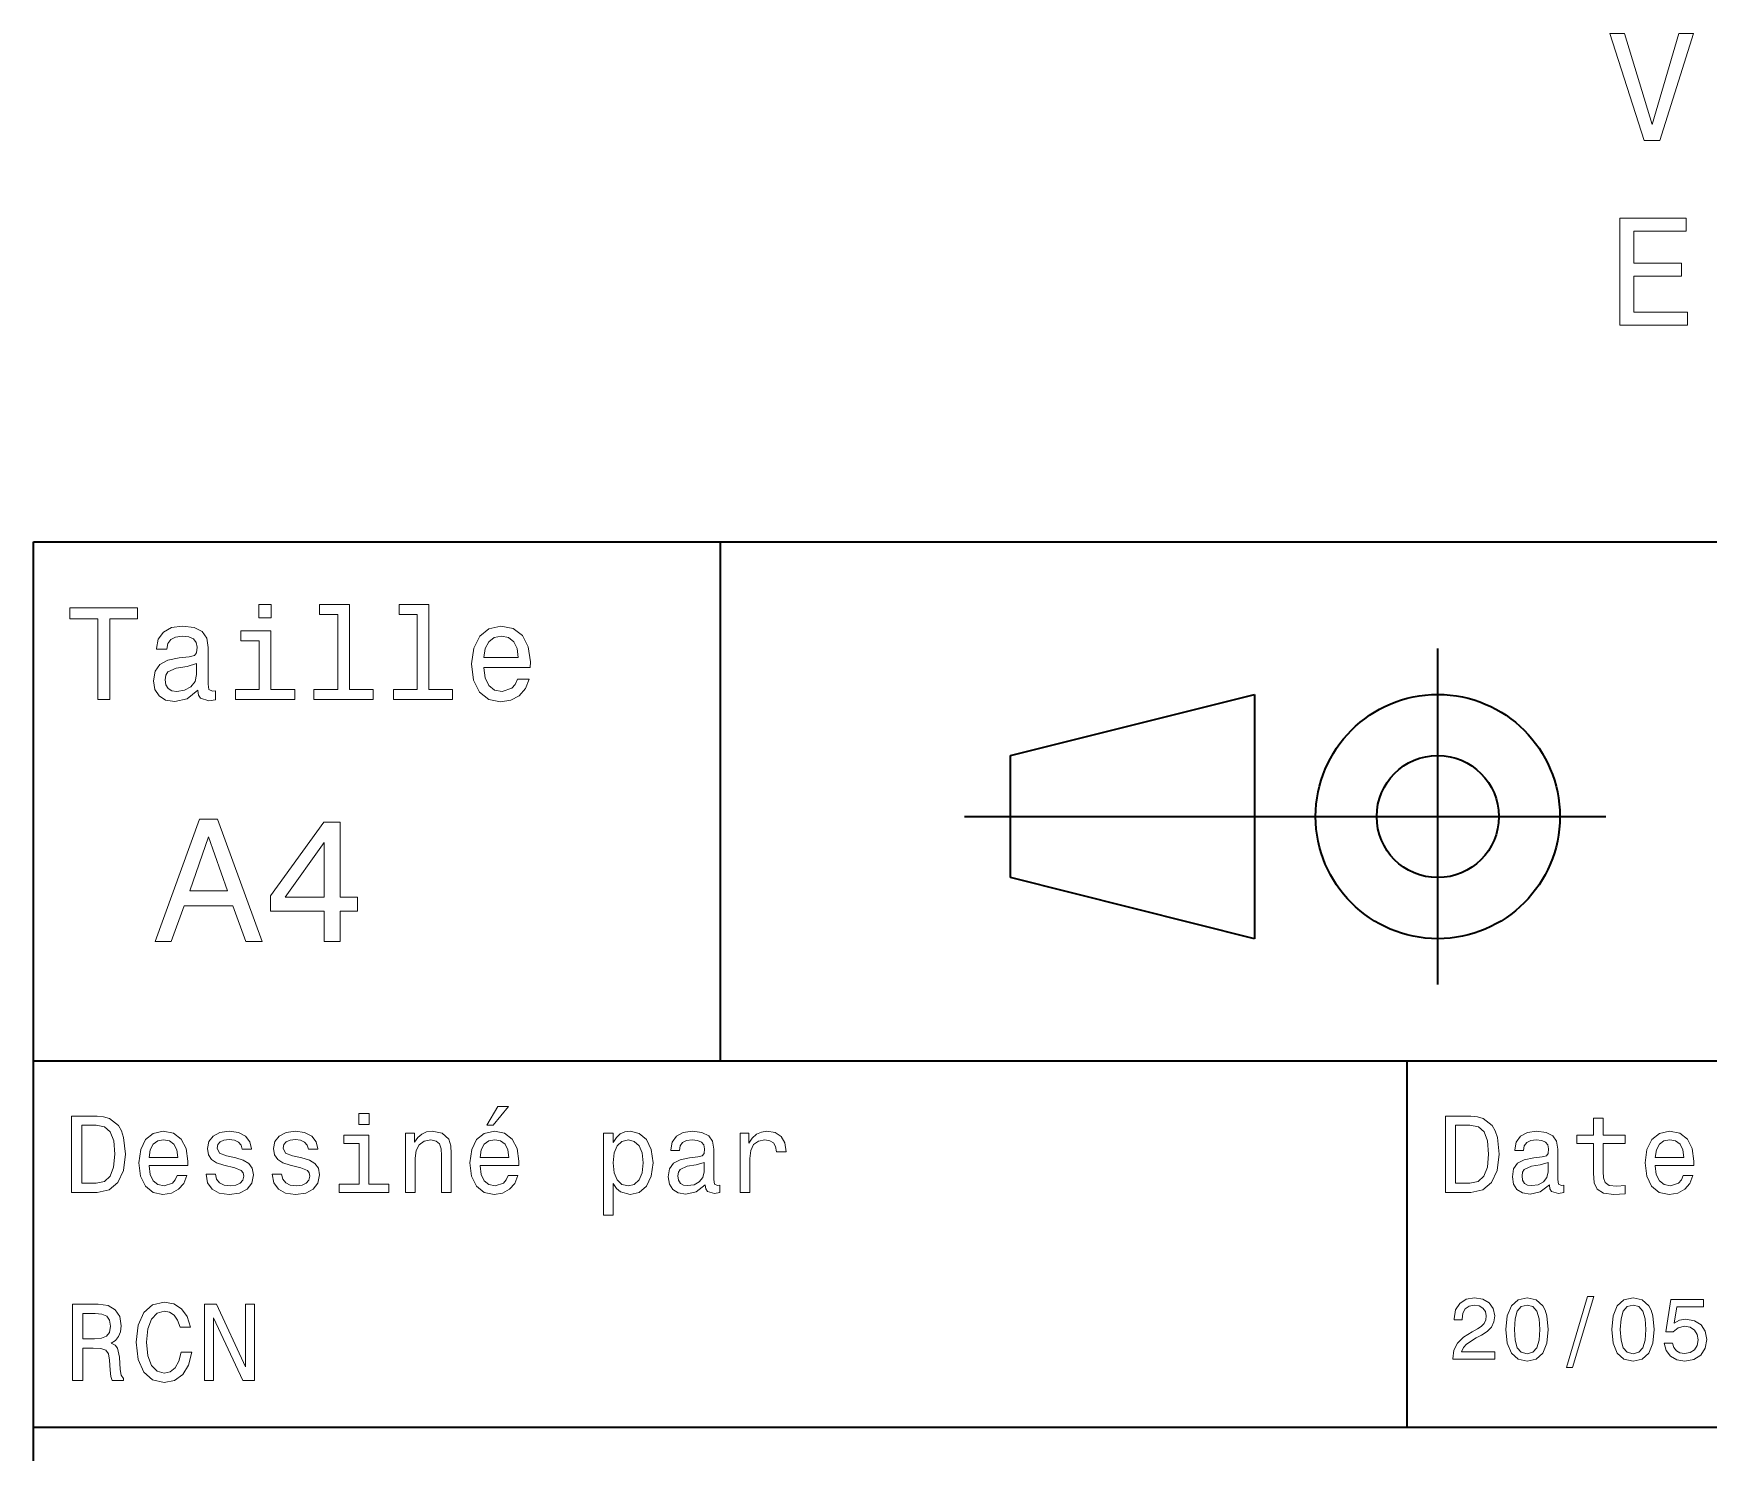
# Model space of a CAD drawing. Extents: x 0 to 297, y 0 to 210.
# Drawn here: x 97 to 151.9, y 40.2 to 86.6 of the extents above; entities that cross this region are included whole.
import ezdxf

# ---------------------------------------------------------------- set-up
doc = ezdxf.new("R2010")
doc.units = 0

msp = doc.modelspace()

# ---------------------------------------------------------------- linework, layer by layer
at = {"color": 7, "lineweight": 35}
for p, q in [((97, 10), (97, 70)), ((97, 70), (287, 70)), ((127.5, 61), (148.5, 61)), ((97, 53), (162, 53)), ((97, 41), (162, 41))]:
    msp.add_line(p, q, dxfattribs=at)
at = {"color": 7, "lineweight": 35, "ltscale": 0.425}
msp.add_line((119.5, 53), (119.5, 70), dxfattribs=at)
at = {"color": 7, "lineweight": 35, "ltscale": 0.275}
msp.add_line((143, 55.5), (143, 66.5), dxfattribs=at)
at = {"color": 7, "lineweight": 35, "ltscale": 0.206155}
for p, q in [((129, 63), (137, 65)), ((137, 57), (129, 59))]:
    msp.add_line(p, q, dxfattribs=at)
at = {"color": 7, "lineweight": 35, "ltscale": 0.2}
msp.add_line((137, 65), (137, 57), dxfattribs=at)
at = {"color": 7, "lineweight": 35, "ltscale": 0.1}
msp.add_line((129, 59), (129, 63), dxfattribs=at)
at = {"color": 7, "lineweight": 35, "ltscale": 0.3}
msp.add_line((142, 41), (142, 53), dxfattribs=at)
at = {"color": 7, "lineweight": 13}
for points in [[(150.895538, 86.64843), (150.018005, 83.667885), (149.11528, 86.64843), (148.636169, 86.64843), (149.765854, 83.143387), (150.270172, 83.143387), (151.374634, 86.64843)], [(148.958939, 77.096558), (151.177948, 77.096558), (151.177948, 77.520187), (149.422913, 77.520187), (149.422913, 78.705345), (150.986313, 78.705345), (150.986313, 79.123932), (149.422913, 79.123932), (149.422913, 80.172928), (151.137604, 80.172928), (151.137604, 80.596558), (148.958939, 80.596558)], [(99.102303, 64.837173), (99.5, 64.837173), (99.5, 67.47406), (100.407784, 67.47406), (100.407784, 67.837173), (98.190201, 67.837173), (98.190201, 67.47406), (99.102303, 67.47406)], [(104.786743, 67.940918), (104.384727, 67.940918), (104.384727, 67.508644), (104.786743, 67.508644)], [(106.969742, 67.621033), (106.969742, 65.157059), (106.187317, 65.157059), (106.187317, 64.837173), (108.128242, 64.837173), (108.128242, 65.157059), (107.350143, 65.157059), (107.350143, 67.940918), (106.373199, 67.940918), (106.373199, 67.621033)], [(109.572044, 67.621033), (109.572044, 65.157059), (108.789627, 65.157059), (108.789627, 64.837173), (110.730545, 64.837173), (110.730545, 65.157059), (109.952454, 65.157059), (109.952454, 67.940918), (108.975502, 67.940918), (108.975502, 67.621033)], [(102.387611, 65.139771), (102.387611, 65.126801), (102.409225, 64.979828), (102.47406, 64.876076), (102.746399, 64.793945), (102.958214, 64.828529), (102.958214, 65.122475), (102.867432, 65.109505), (102.746399, 65.165703), (102.724785, 65.338615), (102.724785, 66.540344), (102.672913, 66.84726), (102.521614, 67.0634), (102.257927, 67.193085), (101.886169, 67.240631), (101.523056, 67.188759), (101.255043, 67.041786), (101.086456, 66.812675), (101.030258, 66.510086), (101.030258, 66.484146), (101.371758, 66.484146), (101.402016, 66.665703), (101.497116, 66.795387), (101.65274, 66.873199), (101.873199, 66.903458), (102.085014, 66.881844), (102.236313, 66.817001), (102.327087, 66.704605), (102.357346, 66.548988), (102.340057, 66.367432), (102.270897, 66.276657), (102.097984, 66.233429), (101.773773, 66.198845), (101.402016, 66.121033), (101.138329, 65.982704), (100.982712, 65.766571), (100.935158, 65.446686), (100.978386, 65.161385), (101.112389, 64.949562), (101.328529, 64.815559), (101.626801, 64.768013), (102.028816, 64.858788)], [(104.773773, 65.157059), (104.773773, 67.080688), (103.796829, 67.080688), (103.796829, 66.756485), (104.393372, 66.756485), (104.393372, 65.157059), (103.615273, 65.157059), (103.615273, 64.837173), (105.560516, 64.837173), (105.560516, 65.157059)], [(111.750717, 65.887604), (113.272339, 65.887604), (113.276657, 66.064842), (113.207497, 66.561958), (113.017288, 66.933716), (112.714699, 67.158501), (112.312683, 67.240631), (111.919312, 67.154175), (111.616714, 66.912102), (111.422188, 66.51873), (111.353027, 66), (111.41787, 65.4683), (111.612396, 65.079247), (111.91066, 64.837173), (112.299713, 64.755043), (112.636887, 64.811234), (112.913544, 64.958214), (113.116714, 65.191643), (113.233429, 65.502876), (112.857346, 65.502876), (112.779541, 65.329971), (112.667145, 65.200287), (112.34726, 65.096542), (112.100868, 65.144089), (111.914986, 65.295387), (111.793945, 65.541786), (111.750717, 65.874634)], [(111.750717, 66.207489), (111.798271, 66.50576), (111.914986, 66.726219), (112.092216, 66.860229), (112.325653, 66.907776), (112.554756, 66.860229), (112.731987, 66.726219), (112.840057, 66.50576), (112.878967, 66.207489)], [(102.344383, 65.649857), (102.292511, 65.425072), (102.154182, 65.252159), (101.946686, 65.139771), (101.691643, 65.100861), (101.527374, 65.122475), (101.41066, 65.191643), (101.337173, 65.312675), (101.315559, 65.481262), (101.332855, 65.632561), (101.402016, 65.740631), (101.678673, 65.861671), (102.028816, 65.913544), (102.344383, 66.017288)], [(100.982712, 56.9049), (101.51297, 56.9049), (101.933716, 58.080692), (103.530258, 58.080692), (103.951012, 56.9049), (104.492798, 56.9049), (103.028816, 60.910664), (102.440926, 60.910664)], [(106.521614, 56.9049), (107.040344, 56.9049), (107.040344, 57.896255), (107.610954, 57.896255), (107.610954, 58.357349), (107.040344, 58.357349), (107.040344, 60.818443), (106.515854, 60.818443), (104.763687, 58.403458), (104.763687, 57.896255), (106.521614, 57.896255)], [(102.118156, 58.570606), (102.734871, 60.334293), (103.351585, 58.570606)], [(105.247841, 58.357349), (106.521614, 60.149857), (106.521614, 58.357349)], [(99.080688, 51.190563), (98.248558, 51.190563), (98.248558, 48.690563), (99.080688, 48.690563), (99.473343, 48.769814), (99.765129, 49.011169), (99.945244, 49.40382), (100.010086, 49.940563), (99.952446, 50.488113), (99.880402, 50.70425), (99.779541, 50.877163), (99.487755, 51.111313), (99.296829, 51.168949)], [(107.992798, 51.27702), (107.657784, 51.27702), (107.657784, 50.916786), (107.992798, 50.916786)], [(111.84726, 50.88797), (112.059799, 50.88797), (112.560516, 51.500362), (112.207489, 51.500362)], [(144.080688, 51.190563), (143.248566, 51.190563), (143.248566, 48.690563), (144.080688, 48.690563), (144.473343, 48.769814), (144.765137, 49.011169), (144.945251, 49.40382), (145.010086, 49.940563), (144.952454, 50.488113), (144.880402, 50.70425), (144.779541, 50.877163), (144.487747, 51.111313), (144.296829, 51.168949)], [(148.100861, 50.289986), (148.100861, 49.320965), (148.122482, 49.007565), (148.223343, 48.791428), (148.425079, 48.665348), (148.767288, 48.62212), (149.141937, 48.640129), (149.141937, 48.913906), (148.868149, 48.892292), (148.619598, 48.921112), (148.486313, 49.011169), (148.42868, 49.162464), (148.417862, 49.375), (148.417862, 50.289986), (149.141937, 50.289986), (149.141937, 50.560158), (148.417862, 50.560158), (148.417862, 51.125721), (148.100861, 51.125721), (148.100861, 50.560158), (147.553314, 50.560158), (147.553314, 50.289986)], [(99.055473, 50.891571), (99.329254, 50.837536), (99.516571, 50.671829), (99.628242, 50.376442), (99.664268, 49.940563), (99.624641, 49.519093), (99.51297, 49.223705), (99.322044, 49.047192), (99.055473, 48.989555), (98.583572, 48.989555), (98.583572, 50.891571)], [(100.784584, 49.565922), (102.052597, 49.565922), (102.056198, 49.713619), (101.998558, 50.127884), (101.840057, 50.437683), (101.587898, 50.625), (101.252884, 50.693443), (100.925072, 50.621399), (100.672913, 50.41967), (100.510803, 50.091862), (100.453171, 49.659584), (100.507202, 49.216499), (100.669312, 48.892292), (100.91787, 48.690563), (101.242073, 48.62212), (101.523056, 48.668949), (101.753601, 48.791428), (101.922913, 48.98595), (102.020172, 49.245319), (101.706772, 49.245319), (101.64193, 49.101227), (101.548271, 48.993156), (101.2817, 48.9067), (101.07637, 48.946327), (100.921471, 49.072407), (100.820602, 49.27774), (100.784584, 49.555115)], [(103.623199, 49.818085), (103.317001, 49.890129), (103.090057, 49.972984), (103.014412, 50.142292), (103.036026, 50.261169), (103.111671, 50.347622), (103.234146, 50.401657), (103.41066, 50.423271), (103.579971, 50.401657), (103.713257, 50.336815), (103.799713, 50.239555), (103.835732, 50.109871), (104.145531, 50.109871), (104.145531, 50.117077), (104.091499, 50.351227), (103.943802, 50.534943), (103.713257, 50.650219), (103.41066, 50.693443), (103.104469, 50.650219), (102.881126, 50.531342), (102.740631, 50.354828), (102.697403, 50.131485), (102.729828, 49.915348), (102.830688, 49.76405), (102.996399, 49.655983), (103.237755, 49.580334), (103.590775, 49.493877), (103.806915, 49.40382), (103.864555, 49.331772), (103.886169, 49.223705), (103.853745, 49.09042), (103.767288, 48.989555), (103.626801, 48.924713), (103.439484, 48.903099), (103.241356, 48.924713), (103.09726, 49.000362), (103, 49.122841), (102.960373, 49.292149), (102.654175, 49.292149), (102.704613, 49.003963), (102.852303, 48.795029), (103.086456, 48.668949), (103.41066, 48.62212), (103.749283, 48.668949), (103.997841, 48.795029), (104.149139, 48.996758), (104.203171, 49.259727), (104.163544, 49.486671), (104.051872, 49.641571), (103.868156, 49.742435)], [(105.791786, 49.818085), (105.485588, 49.890129), (105.258644, 49.972984), (105.182999, 50.142292), (105.204613, 50.261169), (105.280258, 50.347622), (105.40274, 50.401657), (105.579254, 50.423271), (105.748558, 50.401657), (105.881844, 50.336815), (105.9683, 50.239555), (106.004326, 50.109871), (106.314117, 50.109871), (106.314117, 50.117077), (106.260086, 50.351227), (106.112396, 50.534943), (105.881844, 50.650219), (105.579254, 50.693443), (105.273056, 50.650219), (105.049713, 50.531342), (104.909225, 50.354828), (104.865997, 50.131485), (104.898415, 49.915348), (104.999283, 49.76405), (105.164986, 49.655983), (105.406342, 49.580334), (105.759369, 49.493877), (105.975502, 49.40382), (106.033142, 49.331772), (106.054756, 49.223705), (106.022339, 49.09042), (105.935883, 48.989555), (105.795387, 48.924713), (105.60807, 48.903099), (105.409943, 48.924713), (105.265854, 49.000362), (105.168587, 49.122841), (105.12896, 49.292149), (104.822769, 49.292149), (104.873199, 49.003963), (105.020897, 48.795029), (105.255043, 48.668949), (105.579254, 48.62212), (105.91787, 48.668949), (106.166428, 48.795029), (106.317726, 48.996758), (106.371758, 49.259727), (106.33213, 49.486671), (106.220459, 49.641571), (106.036743, 49.742435)], [(107.981987, 48.957134), (107.981987, 50.560158), (107.16787, 50.560158), (107.16787, 50.289986), (107.664986, 50.289986), (107.664986, 48.957134), (107.016571, 48.957134), (107.016571, 48.690563), (108.637611, 48.690563), (108.637611, 48.957134)], [(109.181557, 48.690563), (109.498558, 48.690563), (109.498558, 49.807278), (109.530983, 50.063042), (109.635445, 50.250362), (109.797546, 50.365635), (110.013687, 50.408863), (110.1866, 50.372841), (110.29467, 50.275578), (110.348701, 50.113472), (110.366714, 49.897335), (110.366714, 48.690563), (110.683716, 48.690563), (110.683716, 49.962177), (110.669312, 50.217941), (110.604469, 50.430477), (110.39193, 50.625), (110.060516, 50.693443), (109.876801, 50.668228), (109.721901, 50.599785), (109.588615, 50.484512), (109.484146, 50.329613), (109.484146, 50.625), (109.181557, 50.625)], [(111.627518, 49.565922), (112.895531, 49.565922), (112.899132, 49.713619), (112.841499, 50.127884), (112.682999, 50.437683), (112.430832, 50.625), (112.095825, 50.693443), (111.768013, 50.621399), (111.515854, 50.41967), (111.353745, 50.091862), (111.296112, 49.659584), (111.350143, 49.216499), (111.512245, 48.892292), (111.760803, 48.690563), (112.085014, 48.62212), (112.365997, 48.668949), (112.596542, 48.791428), (112.765854, 48.98595), (112.863113, 49.245319), (112.549713, 49.245319), (112.484871, 49.101227), (112.391212, 48.993156), (112.124641, 48.9067), (111.919312, 48.946327), (111.764412, 49.072407), (111.663544, 49.27774), (111.627518, 49.555115)], [(115.986313, 50.326012), (115.986313, 50.625), (115.669312, 50.625), (115.669312, 47.941284), (115.986313, 47.941284), (115.986313, 48.98595), (116.097984, 48.816643), (116.22406, 48.704971), (116.541069, 48.62212), (116.843658, 48.690563), (117.081413, 48.895893), (117.236313, 49.2201), (117.293945, 49.659584), (117.236313, 50.095463), (117.081413, 50.41967), (116.843658, 50.621399), (116.541069, 50.693443), (116.368156, 50.671829), (116.220459, 50.603386), (116.094383, 50.488113)], [(119.005043, 48.942726), (119.005043, 48.931919), (119.023056, 48.809441), (119.077087, 48.722984), (119.304031, 48.654541), (119.480545, 48.683357), (119.480545, 48.928314), (119.4049, 48.917507), (119.304031, 48.96434), (119.286026, 49.108429), (119.286026, 50.109871), (119.242798, 50.365635), (119.116714, 50.54575), (118.896973, 50.65382), (118.587173, 50.693443), (118.284584, 50.650219), (118.061241, 50.52774), (117.920746, 50.336815), (117.873917, 50.084656), (117.873917, 50.063042), (118.158501, 50.063042), (118.183716, 50.21434), (118.26297, 50.322407), (118.392654, 50.387249), (118.57637, 50.412464), (118.752884, 50.394455), (118.878967, 50.34042), (118.954613, 50.246758), (118.979828, 50.117077), (118.965416, 49.965778), (118.907784, 49.890129), (118.763687, 49.854107), (118.493515, 49.825291), (118.183716, 49.760448), (117.963974, 49.645176), (117.834297, 49.465057), (117.79467, 49.19849), (117.830688, 48.960735), (117.942368, 48.784222), (118.122482, 48.67255), (118.37104, 48.632927), (118.706055, 48.708576)], [(120.143372, 48.690563), (120.460373, 48.690563), (120.460373, 49.796471), (120.492798, 50.063042), (120.590057, 50.253963), (120.748558, 50.369236), (120.961098, 50.408863), (121.119598, 50.383648), (121.238472, 50.3116), (121.310516, 50.189121), (121.335739, 50.023415), (121.656342, 50.023415), (121.613113, 50.315205), (121.49424, 50.524136), (121.296112, 50.650219), (121.02594, 50.693443), (120.842224, 50.664627), (120.683716, 50.592579), (120.543228, 50.4701), (120.431557, 50.304398), (120.431557, 50.625), (120.143372, 50.625)], [(144.055481, 50.891571), (144.329254, 50.837536), (144.516571, 50.671829), (144.628235, 50.376442), (144.664261, 49.940563), (144.624634, 49.519093), (144.51297, 49.223705), (144.322052, 49.047192), (144.055481, 48.989555), (143.583572, 48.989555), (143.583572, 50.891571)], [(146.656342, 48.942726), (146.656342, 48.931919), (146.674347, 48.809441), (146.728394, 48.722984), (146.955338, 48.654541), (147.131851, 48.683357), (147.131851, 48.928314), (147.056198, 48.917507), (146.955338, 48.96434), (146.937317, 49.108429), (146.937317, 50.109871), (146.894089, 50.365635), (146.768005, 50.54575), (146.548264, 50.65382), (146.23848, 50.693443), (145.935883, 50.650219), (145.71254, 50.52774), (145.572052, 50.336815), (145.525223, 50.084656), (145.525223, 50.063042), (145.809799, 50.063042), (145.835022, 50.21434), (145.914261, 50.322407), (146.043945, 50.387249), (146.227661, 50.412464), (146.404175, 50.394455), (146.530258, 50.34042), (146.605911, 50.246758), (146.631119, 50.117077), (146.616714, 49.965778), (146.559082, 49.890129), (146.414978, 49.854107), (146.144806, 49.825291), (145.835022, 49.760448), (145.61528, 49.645176), (145.485596, 49.465057), (145.445969, 49.19849), (145.481995, 48.960735), (145.593658, 48.784222), (145.773773, 48.67255), (146.022339, 48.632927), (146.357346, 48.708576)], [(150.121765, 49.565922), (151.389771, 49.565922), (151.393372, 49.713619), (151.335739, 50.127884), (151.177231, 50.437683), (150.925079, 50.625), (150.590057, 50.693443), (150.262253, 50.621399), (150.010086, 50.41967), (149.847977, 50.091862), (149.790344, 49.659584), (149.844376, 49.216499), (150.006485, 48.892292), (150.255051, 48.690563), (150.579254, 48.62212), (150.860229, 48.668949), (151.090775, 48.791428), (151.260086, 48.98595), (151.357346, 49.245319), (151.043945, 49.245319), (150.979111, 49.101227), (150.885452, 48.993156), (150.618881, 48.9067), (150.413544, 48.946327), (150.258652, 49.072407), (150.157776, 49.27774), (150.121765, 49.555115)], [(100.784584, 49.832493), (100.824211, 50.081055), (100.921471, 50.264771), (101.069168, 50.376442), (101.263687, 50.416069), (101.454613, 50.376442), (101.602303, 50.264771), (101.69236, 50.081055), (101.724785, 49.832493)], [(111.627518, 49.832493), (111.667145, 50.081055), (111.764412, 50.264771), (111.912102, 50.376442), (112.106628, 50.416069), (112.297546, 50.376442), (112.445244, 50.264771), (112.535301, 50.081055), (112.567726, 49.832493)], [(116.48703, 48.9067), (116.274498, 48.953533), (116.119598, 49.097622), (116.022339, 49.331772), (115.989914, 49.659584), (116.022339, 49.983791), (116.119598, 50.217941), (116.274498, 50.358429), (116.48703, 50.408863), (116.681557, 50.358429), (116.836456, 50.21434), (116.933716, 49.98019), (116.969742, 49.659584), (116.933716, 49.335377), (116.836456, 49.097622), (116.681557, 48.953533)], [(150.121765, 49.832493), (150.161377, 50.081055), (150.258652, 50.264771), (150.406342, 50.376442), (150.600861, 50.416069), (150.791794, 50.376442), (150.939484, 50.264771), (151.029541, 50.081055), (151.061966, 49.832493)], [(118.969025, 49.367798), (118.925797, 49.180477), (118.810516, 49.036385), (118.637611, 48.942726), (118.425072, 48.910305), (118.288185, 48.928314), (118.190926, 48.98595), (118.129684, 49.086815), (118.111671, 49.227306), (118.126083, 49.353386), (118.183716, 49.443443), (118.414268, 49.544312), (118.706055, 49.587536), (118.969025, 49.673992)], [(146.620316, 49.367798), (146.577087, 49.180477), (146.461823, 49.036385), (146.28891, 48.942726), (146.07637, 48.910305), (145.939484, 48.928314), (145.842224, 48.98595), (145.780975, 49.086815), (145.76297, 49.227306), (145.777374, 49.353386), (145.835022, 49.443443), (146.065567, 49.544312), (146.357346, 49.587536), (146.620316, 49.673992)], [(98.280983, 42.530979), (98.615997, 42.530979), (98.615997, 43.586456), (98.958214, 43.586456), (99.210373, 43.575649), (99.368874, 43.525215), (99.45533, 43.406338), (99.491356, 43.193802), (99.509369, 42.869595), (99.530983, 42.657059), (99.574211, 42.530979), (99.952446, 42.530979), (99.952446, 42.599422), (99.869598, 42.700287), (99.840775, 42.887608), (99.815559, 43.291065), (99.754326, 43.590057), (99.671471, 43.683716), (99.541786, 43.752159), (99.685883, 43.842216), (99.786743, 43.9683), (99.851585, 44.126801), (99.873199, 44.317722), (99.822769, 44.620316), (99.678673, 44.84726), (99.440926, 44.98415), (99.116714, 45.030979), (98.280983, 45.030979)], [(101.836456, 43.460373), (101.764412, 43.15778), (101.645531, 42.941643), (101.479828, 42.808357), (101.285301, 42.765129), (101.051155, 42.829971), (100.867432, 43.024494), (100.744957, 43.341499), (100.70533, 43.780979), (100.744957, 44.216858), (100.863831, 44.537464), (101.047554, 44.731987), (101.285301, 44.80043), (101.458214, 44.764408), (101.605911, 44.663544), (101.721184, 44.501442), (101.80043, 44.278099), (102.142654, 44.278099), (102.034584, 44.620316), (101.84726, 44.879681), (101.591499, 45.041786), (101.285301, 45.099422), (100.903458, 45.009365), (100.611671, 44.757202), (100.424355, 44.342937), (100.359512, 43.780979), (100.424355, 43.219021), (100.611671, 42.804756), (100.903458, 42.548992), (101.285301, 42.462536), (101.620316, 42.530979), (101.890488, 42.721901), (102.081413, 43.035301), (102.182274, 43.460373)], [(102.600143, 42.530979), (102.899139, 42.530979), (102.899139, 44.580692), (103.857346, 42.530979), (104.242798, 42.530979), (104.242798, 45.030979), (103.940201, 45.030979), (103.940201, 42.981266), (102.992798, 45.030979), (102.600143, 45.030979)], [(143.489914, 43.224785), (144.864563, 43.224785), (144.864563, 43.472622), (143.778107, 43.472622), (143.838623, 43.60807), (143.942368, 43.720463), (144.262253, 43.925072), (144.432281, 44.011528), (144.622482, 44.135448), (144.757935, 44.279541), (144.835739, 44.44957), (144.864563, 44.642651), (144.815567, 44.884727), (144.680115, 45.074928), (144.472626, 45.195965), (144.20462, 45.239193), (143.927963, 45.190201), (143.71759, 45.054756), (143.582138, 44.838619), (143.536026, 44.553314), (143.536026, 44.51297), (143.798279, 44.51297), (143.798279, 44.536022), (143.824219, 44.731991), (143.902023, 44.876083), (144.02594, 44.9683), (144.190201, 45), (144.357361, 44.971184), (144.481277, 44.899136), (144.561966, 44.786743), (144.59079, 44.645535), (144.570602, 44.51297), (144.515854, 44.400578), (144.42363, 44.302593), (144.296829, 44.216141), (144.126801, 44.12392), (143.844391, 43.945248), (143.645538, 43.755043), (143.52739, 43.524498), (143.489914, 43.233429)], [(145.233429, 44.201729), (145.276657, 43.749279), (145.412109, 43.426514), (145.62825, 43.230549), (145.927963, 43.167149), (146.224792, 43.230549), (146.440933, 43.426514), (146.573486, 43.749279), (146.619598, 44.201729), (146.573486, 44.651299), (146.518738, 44.829971), (146.440933, 44.976948), (146.224792, 45.172913), (145.927963, 45.239193), (145.62825, 45.172913), (145.412109, 44.974064), (145.276657, 44.651299)], [(145.510086, 44.201729), (145.533142, 44.550434), (145.605194, 44.801155), (145.734879, 44.948128), (145.927963, 45), (146.118164, 44.948128), (146.247849, 44.801155), (146.319885, 44.550434), (146.342941, 44.201729), (146.319885, 43.850143), (146.247849, 43.599426), (146.118164, 43.45245), (145.927963, 43.403458), (145.734879, 43.45245), (145.605194, 43.599426), (145.533142, 43.850143)], [(147.213257, 42.956772), (147.412109, 42.956772), (148.109512, 45.279541), (147.907791, 45.279541)], [(148.703171, 44.201729), (148.746399, 43.749279), (148.881851, 43.426514), (149.097992, 43.230549), (149.397705, 43.167149), (149.694534, 43.230549), (149.910675, 43.426514), (150.043228, 43.749279), (150.08934, 44.201729), (150.043228, 44.651299), (149.98848, 44.829971), (149.910675, 44.976948), (149.694534, 45.172913), (149.397705, 45.239193), (149.097992, 45.172913), (148.881851, 44.974064), (148.746399, 44.651299)], [(148.979828, 44.201729), (149.002884, 44.550434), (149.074936, 44.801155), (149.20462, 44.948128), (149.397705, 45), (149.587906, 44.948128), (149.71759, 44.801155), (149.789627, 44.550434), (149.812683, 44.201729), (149.789627, 43.850143), (149.71759, 43.599426), (149.587906, 43.45245), (149.397705, 43.403458), (149.20462, 43.45245), (149.074936, 43.599426), (149.002884, 43.850143)], [(150.417877, 43.746399), (150.481277, 43.510086), (150.622482, 43.325649), (150.829971, 43.210377), (151.095108, 43.167149), (151.386169, 43.219021), (151.613831, 43.360233), (151.757935, 43.585014), (151.812683, 43.873199), (151.763687, 44.141212), (151.625366, 44.351585), (151.409225, 44.487034), (151.129684, 44.536022), (150.913544, 44.501442), (150.746399, 44.406342), (150.827087, 44.945248), (151.703171, 44.945248), (151.703171, 45.181557), (150.634003, 45.181557), (150.47551, 44.12104), (150.706055, 44.12104), (150.873199, 44.256485), (151.086456, 44.305477), (151.270905, 44.273777), (151.412109, 44.181557), (151.50145, 44.040348), (151.533142, 43.858791), (151.50145, 43.677235), (151.409225, 43.536022), (151.268021, 43.446686), (151.086456, 43.414986), (150.933716, 43.435158), (150.815567, 43.501442), (150.729111, 43.605186), (150.685883, 43.746399)], [(99.023056, 44.724785), (99.242798, 44.703171), (99.397697, 44.634727), (99.494957, 44.508644), (99.527374, 44.310516), (99.491356, 44.101585), (99.394089, 43.975502), (99.228386, 43.910664), (99.001442, 43.892651), (98.615997, 43.892651), (98.615997, 44.724785)]]:
    msp.add_lwpolyline(points, close=True, dxfattribs=at)
at = {"color": 7, "lineweight": 35}
for radius in [4, 2]:
    msp.add_circle((143, 61), radius, dxfattribs=at)

doc.saveas('drawing.dxf')
